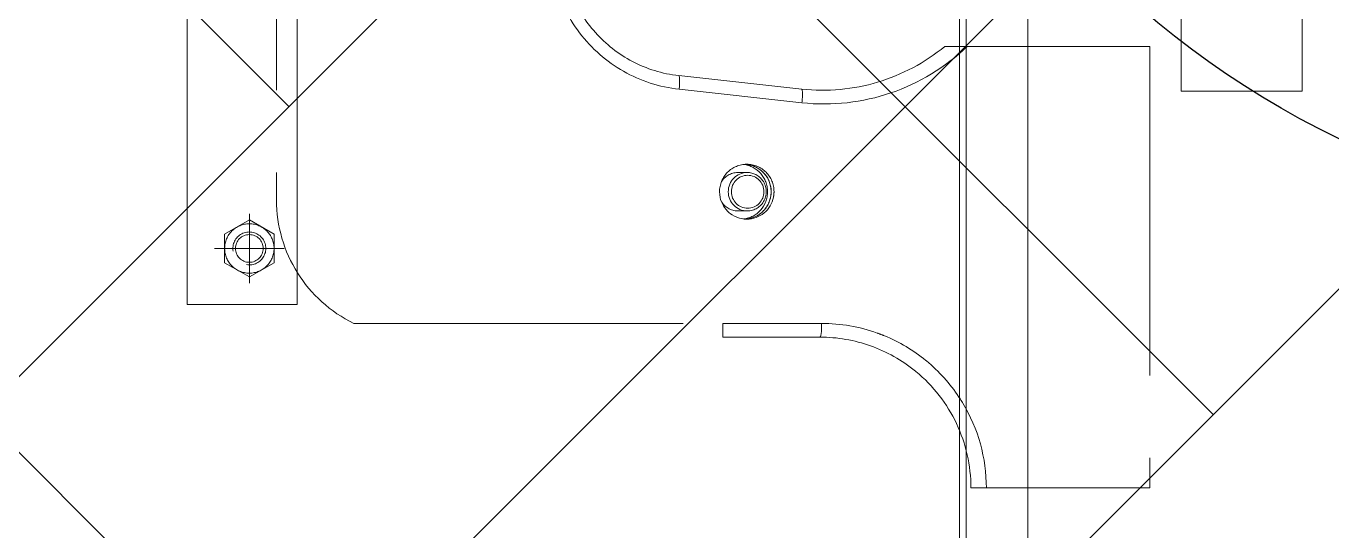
# Model space of a CAD drawing. Header units: millimetres. Extents: x 163705 to 1616509, y 81827 to 302547.
# Drawn here: x 225308.8 to 225784.5, y 146223.6 to 146407.7 of the extents above; entities that cross this region are included whole.
import ezdxf

# ---------------------------------------------------------------- set-up
doc = ezdxf.new("R2010")
doc.units = ezdxf.units.MM
doc.header["$LTSCALE"] = 10
doc.linetypes.add('ACAD_ISO02W100', pattern=[15, 12, -3])
doc.linetypes.add('CENTER2', pattern=[28.575, 19.05, -3.175, 3.175, -3.175])
for name, color, linetype, lineweight in [('1-中心线', 1, 'CENTER2', 0), ('1-填充', 8, 'Continuous', 18), ('1-虚线', 8, 'ACAD_ISO02W100', 0), ('1-设备轮廓', 2, 'Continuous', 18)]:
    doc.layers.add(name, color=color, linetype=linetype, lineweight=lineweight)

# ---------------------------------------------------------------- blocks, each defined once
blk = doc.blocks.new('G$CE8A1B22C')
blk.add_circle((328, 328), 325)
blk = doc.blocks.new('A$C5A5F0ED2')
at = {"layer": '1-填充'}
h = blk.add_hatch(dxfattribs=at)
h.set_pattern_fill('ANSI38', color=256, scale=50)
h.paths.add_polyline_path([(100, 100), (5900, 100), (5900, 1900), (100, 1900)])
h.paths.add_polyline_path([(675, 1000.01, 1), (1325, 1000.01, 1)], flags=16)
h.paths.add_polyline_path([(3325, 1000, 0.677608), (2764.3, 776.23, 0.677608)], flags=16)
h.paths.add_polyline_path([(5325, 1000.01, 0.677608), (4764.3, 776.24, 0.677608)], flags=16)
blk.add_blockref('G$CE8A1B22C', (4672, 672.01))
blk = doc.blocks.new('A$C7121566b')
for name, p in [('A$C5A5F0ED2', (10999.65, 5100.13)), ('G$CE8A1B22C', (15671.65, 5772.14))]:
    blk.add_blockref(name, p)
blk = doc.blocks.new('*X26')
for p, q in [((-5.2, 9), (-10.39, 0)), ((5.2, 9), (-5.2, 9)), ((10.39, 0), (5.2, 9)), ((-10.39, 0), (-5.2, -9)), ((5.2, -9), (10.39, 0)), ((-5.2, -9), (5.2, -9))]:
    blk.add_line(p, q)
for radius in [9, 5.05]:
    blk.add_circle((0, 0), radius)
blk.add_arc((0, 0), 6, 260, 190)
at = {"layer": '1-中心线'}
for p, q in [((0, -12.64), (0, 12.64)), ((-12.64, 0), (12.64, 0))]:
    blk.add_line(p, q, dxfattribs=at)
blk = doc.blocks.new('A$C3984b98f')
for p, q in [((1.65, 509.7), (7.27, 509.7)), ((66.85, 509.7), (7.27, 509.7)), ((66.85, 348.7), (66.85, 509.7)), ((-18.59, 467.07), (-18.37, 467.25)), ((-14.57, 463.4), (-14.79, 463.22)), ((-88.76, 454.7), (-53.35, 454.7)), ((-88.76, 453.86), (-88.76, 454.7)), ((-88.76, 449.7), (-88.76, 453.86)), ((-223.15, 449.7), (-88.76, 449.7)), ((-88.76, 449.7), (-88.76, 449.7)), ((-52.73, 449.7), (-88.76, 449.7)), ((-283.86, 442.81), (-283.86, -157.19)), ((-283.86, 442.81), (-243.86, 442.81)), ((-283.86, 442.81), (-283.86, -157.19)), ((-243.86, 442.81), (-283.86, 442.81)), ((-243.86, 442.81), (-283.86, 442.81)), ((-243.86, 442.81), (-263.86, 442.81)), ((-243.86, 442.81), (-243.86, -157.19)), ((-243.86, 442.81), (-243.86, -157.19)), ((-251.35, 244.7), (-251.35, 404.7)), ((-79.84, 408.7), (-83.29, 408.7)), ((-79.84, 394.7), (-83.29, 394.7)), ((-104.7, 364.37), (-59.92, 369.26)), ((-60, 364.28), (-104.77, 359.39)), ((78.29, 365.04), (78.29, 306.63)), ((122.29, 365.04), (78.29, 365.04)), ((122.29, 365.04), (122.29, 306.63)), ((-6.89, 348.7), (-7.86, 348.7)), ((0.28, 348.7), (-6.89, 348.7)), ((66.85, 348.7), (0.28, 348.7))]:
    blk.add_line(p, q)
for points in [[(-52.73, 449.7), (-52.75, 451.17), (-52.84, 452.61), (-52.93, 453.4), (-53.05, 454.06), (-53.18, 454.5), (-53.25, 454.64), (-53.29, 454.68), (-53.35, 454.7)], [(-89.94, 401.7), (-89.88, 402.73), (-89.73, 403.76), (-89.54, 404.51), (-89.16, 405.57), (-89.01, 405.92), (-88.54, 406.81), (-88.11, 407.48), (-87.54, 408.22), (-87.04, 408.76), (-86.51, 409.26), (-85.95, 409.71), (-85.36, 410.12), (-84.49, 410.62), (-83.6, 411.02), (-82.61, 411.35), (-81.97, 411.5), (-81, 411.65), (-80.02, 411.7)], [(-104.77, 359.39), (-104.73, 359.41), (-104.7, 359.43), (-104.65, 359.52), (-104.55, 359.94), (-104.5, 360.62), (-104.49, 361.45), (-104.58, 363.17), (-104.7, 364.37)]]:
    blk.add_lwpolyline(points)
for centre, radius, start, end in [((-53.35, 509.7), 55, 309.4942, 360), ((-52.72, 509.7), 60, 328.9125, 0.0004), ((-52.69, 509.66), 59.95, 309.4858, 326.4751), ((-52.69, 509.68), 59.96, 326.4659, 328.9095), ((-53.35, 509.7), 55, 270, 309.1993), ((-52.7, 509.66), 59.96, 292.396, 309.2247), ((-52.72, 509.68), 59.98, 269.9954, 289.7197), ((-52.75, 509.78), 60.08, 289.7165, 292.397), ((-201.35, 404.7), 50, 115.8419, 180), ((-81.06, 401.81), 9.89, 51.1257, 82.0349), ((-81.12, 401.74), 9.98, 30.6387, 51.1396), ((-81.19, 401.7), 10.06, 359.9971, 30.6341), ((-79.9, 401.69), 10.04, 179.9703, 224.7408), ((-80.17, 401.7), 10.08, 0.0099, 11.2361), ((-80, 401.58), 9.89, 224.7365, 269.9562), ((-81.05, 401.55), 9.85, 273.0095, 282.2577), ((-51.77, 294.7), 75.01, 46.0503, 96.2333), ((-98.72, 311.71), 53, 96.4691, 189.0585), ((-52.4, 294.7), 70, 50.4823, 96.2368), ((-99.35, 311.7), 48, 96.483, 180)]:
    blk.add_arc(centre, radius, start, end)
for centre, major_axis, ratio, start_param, end_param in [((-82.33, 401.7), (0, 10), 0.989017, 4.712852, 6.169484), ((-81.05, 401.7), (0, 10), 0.989016, 4.71264, 6.231786), ((-81.05, 401.7), (0, 10), 0.989016, 6.145646, 6.229422), ((-80.01, 401.7), (-0.12, 10), 0.992333, 4.897714, 6.271914), ((-83.29, 401.7), (0, -7), 0.989016, 3.141629, 4.20947), ((-79.84, 401.7), (0, 7), 0.989016, 0.000027, 3.141619), ((-79.84, 401.7), (0, 7), 0.989016, 4.086512, 6.283212), ((-82.33, 401.7), (0, 10), 0.989016, 3.258327, 4.712389), ((-81.05, 401.7), (0, 10), 0.989016, 3.192176, 4.712389), ((-80.01, 401.7), (-0.11, 10), 0.992299, 3.130249, 4.701025), ((-81.05, 401.7), (-0.11, 10), 0.992298, 3.34306, 4.701559), ((-83.29, 401.7), (0, -7), 0.989016, 5.21657, 6.283222), ((-79.84, 401.7), (0, 7), 0.989016, 3.141619, 4.086512), ((-60.55, 369.25), (-0.54, 4.97), 0.125371, 3.141593, 4.699848)]:
    blk.add_ellipse(centre, major_axis=major_axis, ratio=ratio, start_param=start_param, end_param=end_param)
blk.add_ellipse((-79.69, 401.7), major_axis=(0, -6), ratio=0.989016)
at = {"rotation": 270}
blk.add_blockref('*X26', (-261.24, 422.38), dxfattribs=at)
blk = doc.blocks.new('A$Ce0621208')
for p, q in [((1899.79, 815.05), (-1114.06, 815.05)), ((1899.79, 812.55), (-1114.06, 812.55)), ((-954.06, 790.05), (1649.79, 790.05))]:
    blk.add_line(p, q)
blk = doc.blocks.new('G$C126DDED6')
at = {"rotation": 90}
blk.add_blockref('A$Ce0621208', (1640.05, 2164.12), dxfattribs=at)
at = {"layer": '1-虚线'}
blk.add_blockref('A$C3984b98f', (827.56, 2406.26), dxfattribs=at)
blk = doc.blocks.new('A$C790c3438')
at = {"layer": '1-设备轮廓', "xscale": -1, "rotation": 180}
blk.add_blockref('G$C126DDED6', (-20320.48, 10149.08), dxfattribs=at)

msp = doc.modelspace()

# ---------------------------------------------------------------- block references
for name, p in [('A$C790c3438', (245144.313, 139006.156)), ('A$C7121566b', (209928.183, 140559.499))]:
    msp.add_blockref(name, p)

doc.saveas('drawing.dxf')
